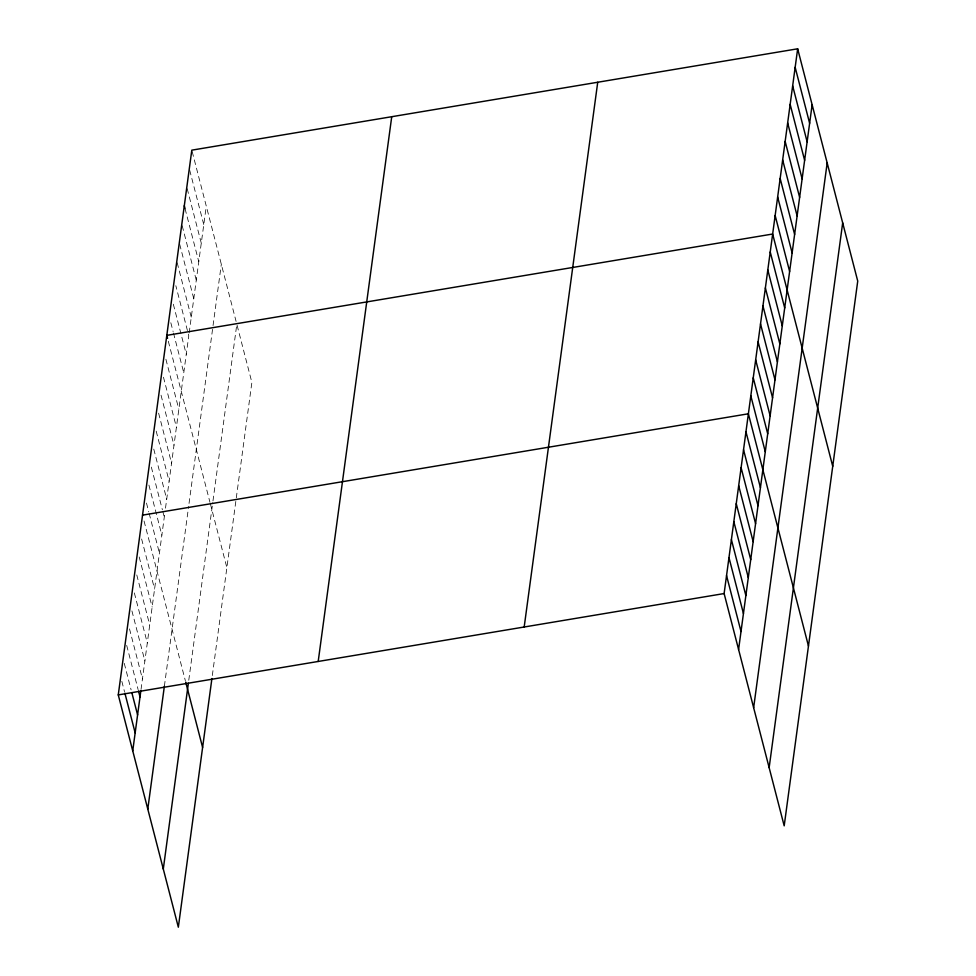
<?xml version="1.0" encoding="UTF-8"?>
<svg xmlns="http://www.w3.org/2000/svg" width="976" height="976" viewBox="0 0 976 976"><rect width="100%" height="100%" fill="white"/><g stroke="black" fill="none" stroke-linecap="round" stroke-linejoin="round"><path stroke-width="0.73" stroke-dasharray="4.88 3.66" d="M141.032 689.434L164.688 514.157M165.493 508.167L188.771 335.756L175.826 285.7M189.161 332.901L206.278 206.107M164.371 686.213L188.636 506.434M189.039 503.445L212.866 326.984M213.049 325.557L221.32 264.289M188.771 680.248L212.792 502.347M212.975 500.92L236.826 324.252L251.881 382.446L236.302 497.845M212.317 675.526L236.107 499.273M192.187 151.622L236.094 321.397M189.686 170.153L203.777 224.626M187.185 188.673L201.276 243.146M185.062 208.669L198.775 261.666M182.183 225.712L196.274 280.185M179.682 244.232L193.773 298.705M177.181 262.751L191.272 317.237M173.325 304.219L186.27 354.276M170.824 322.739L173.106 331.572M173.484 333.048L183.769 372.795M168.323 341.258L209.974 502.335M210.352 503.762L226.871 567.666M165.896 359.241L178.84 409.298M163.468 377.212L176.412 427.268M161.04 395.195L173.984 445.251M158.612 413.165L171.569 463.222M156.197 431.148L169.141 481.205M153.769 449.119L166.713 499.175M151.341 467.101L162.382 509.801M162.76 511.265L164.285 517.158M148.913 485.072L161.857 535.141M146.485 503.055L148.767 511.888M149.145 513.364L159.43 553.111M144.058 521.025L185.342 680.675M141.63 539.008L154.574 589.065M139.202 556.979L152.146 607.048M136.774 574.962L149.718 625.018M134.346 592.932L147.303 643.001M131.919 610.915L144.875 660.972M129.503 628.886L142.447 678.954M126.685 645.392L138.116 689.568M124.269 663.375L131.113 689.873M121.841 681.346L124.501 691.655"/><path stroke-width="1.46" d="M211.914 678.515L178.34 927.2L118.267 694.912L191.808 150.158L797.66 48.8L857.733 281.088L784.192 825.842L724.119 593.554L797.66 48.8M132.736 750.861L140.825 690.935M147.791 809.055L164.371 686.213M163.297 869.006L188.368 683.249M318.2 661.46L391.73 116.705M524.185 627.007L597.727 82.252M738.588 649.504L812.13 104.749M753.643 707.698L827.172 162.943M769.149 767.648L842.678 222.894M142.533 515.145L748.385 413.787L808.47 646.075M118.267 694.912L724.119 593.554M795.159 67.32L809.629 123.269M792.658 85.839L807.128 141.788M790.157 104.371L804.627 160.308M787.656 122.891L802.126 178.84M785.155 141.41L799.625 197.359M782.654 159.93L797.124 215.879M780.153 178.449L794.623 234.399M777.652 196.969L792.122 252.918M775.151 215.501L789.621 271.45M832.735 466.308L772.65 234.02L166.798 335.366L167.567 338.318M770.235 251.991L784.704 307.94M767.807 269.974L782.276 325.923M765.379 287.944L779.848 343.894M762.951 305.927L777.421 361.876M760.524 323.898L774.993 379.847M758.096 341.881L772.565 397.83M755.668 359.851L770.137 415.8M753.24 377.834L767.709 433.783M750.812 395.805L765.282 451.754M745.957 431.758L760.438 487.707M743.541 449.741L758.01 505.69M741.113 467.724L755.583 523.661M738.686 485.694L753.155 541.643M736.258 503.677L750.727 559.626M733.83 521.648L748.299 577.597M731.402 539.63L745.871 595.58M728.974 557.601L743.444 613.55M726.547 575.584L741.016 631.533M184.305 205.716L185.062 208.669M185.708 682.102L202.605 747.433M138.494 691.032L140.019 696.925M131.882 692.814L137.592 714.908M124.879 693.131L135.164 732.878"/></g></svg>
